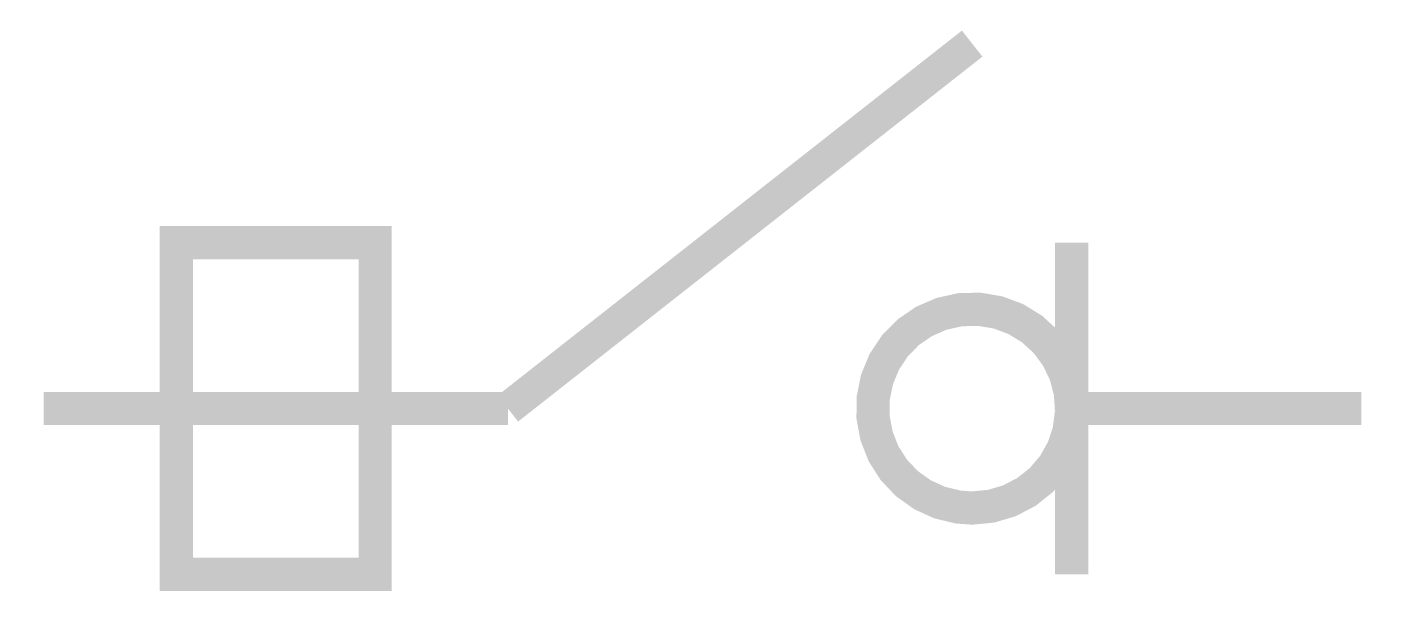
# Model space of a CAD drawing. Extents: x 2013.685 to 2014.478, y 918.117 to 918.448.
import ezdxf

# ---------------------------------------------------------------- set-up
doc = ezdxf.new("R2010")
doc.units = 0

msp = doc.modelspace()

# ---------------------------------------------------------------- linework, layer by layer
at = {"color": 0, "linetype": 'Continuous'}
for points in [[(2013.96732, 918.2238, 0.01946, 0.01946, 0), (2014.23972, 918.43783, 0.01946, 0.01946, 0)], [(2013.88949, 918.32109, 0.01946, 0.01946, 0), (2013.88949, 918.12652, 0.01946, 0.01946, 0), (2013.77275, 918.12652, 0.01946, 0.01946, 0), (2013.77275, 918.32109, 0.01946, 0.01946, 0), (2013.88949, 918.32109, 0.01946, 0.01946, 0), (2013.88949, 918.12652, 0.01946, 0.01946, 0)], [(2014.29809, 918.32109, 0.01946, 0.01946, 0), (2014.29809, 918.12652, 0.01946, 0.01946, 0)], [(2013.69492, 918.2238, 0.01946, 0.01946, 0), (2013.96732, 918.2238, 0.01946, 0.01946, 0)], [(2014.29809, 918.2238, 0.01946, 0.01946, 0), (2014.46809, 918.2238, 0.01946, 0.01946, 0)]]:
    msp.add_lwpolyline(points, format="xyseb", dxfattribs=at)
at = {"color": 0}
msp.add_lwpolyline([(2014.23972, 918.16543, 0.01946, 0.01946, 0), (2014.25086, 918.1665, 0.01946, 0.01946, 0), (2014.26158, 918.16968, 0.01946, 0.01946, 0), (2014.27151, 918.17485, 0.01946, 0.01946, 0), (2014.28027, 918.18181, 0.01946, 0.01946, 0), (2014.28753, 918.19032, 0.01946, 0.01946, 0), (2014.29304, 918.20006, 0.01946, 0.01946, 0), (2014.29659, 918.21067, 0.01946, 0.01946, 0), (2014.29805, 918.22176, 0.01946, 0.01946, 0), (2014.29737, 918.23293, 0.01946, 0.01946, 0), (2014.29457, 918.24377, 0.01946, 0.01946, 0), (2014.28975, 918.25387, 0.01946, 0.01946, 0), (2014.2831, 918.26286, 0.01946, 0.01946, 0), (2014.27485, 918.27042, 0.01946, 0.01946, 0), (2014.26531, 918.27627, 0.01946, 0.01946, 0), (2014.25483, 918.28018, 0.01946, 0.01946, 0), (2014.24379, 918.28203, 0.01946, 0.01946, 0), (2014.2326, 918.28174, 0.01946, 0.01946, 0), (2014.22168, 918.27932, 0.01946, 0.01946, 0), (2014.21142, 918.27485, 0.01946, 0.01946, 0), (2014.2022, 918.26852, 0.01946, 0.01946, 0), (2014.19436, 918.26054, 0.01946, 0.01946, 0), (2014.18818, 918.25121, 0.01946, 0.01946, 0), (2014.1839, 918.24087, 0.01946, 0.01946, 0), (2014.18167, 918.2299, 0.01946, 0.01946, 0), (2014.18157, 918.21871, 0.01946, 0.01946, 0), (2014.18361, 918.20771, 0.01946, 0.01946, 0), (2014.18771, 918.1973, 0.01946, 0.01946, 0), (2014.19372, 918.18787, 0.01946, 0.01946, 0), (2014.20142, 918.17975, 0.01946, 0.01946, 0), (2014.21053, 918.17325, 0.01946, 0.01946, 0), (2014.22071, 918.16861, 0.01946, 0.01946, 0), (2014.23159, 918.166, 0.01946, 0.01946, 0)], format="xyseb", close=True, dxfattribs=at)

doc.saveas('drawing.dxf')
